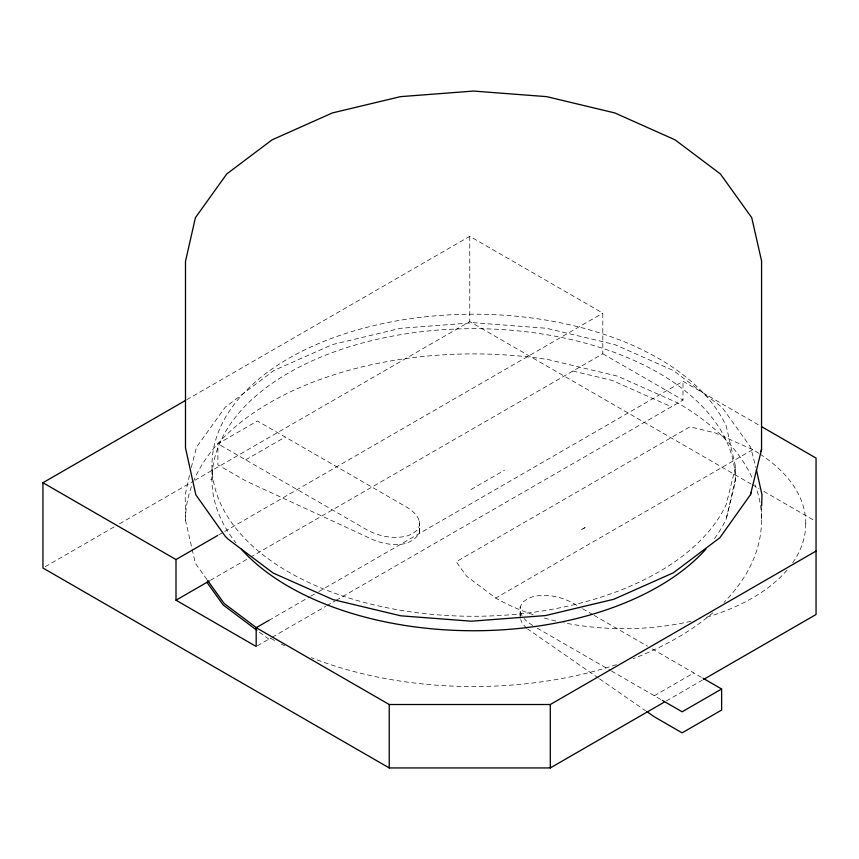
<?xml version="1.0" encoding="UTF-8"?>
<svg xmlns="http://www.w3.org/2000/svg" width="859" height="859" viewBox="0 0 859 859"><rect width="100%" height="100%" fill="white"/><g stroke="black" fill="none" stroke-linecap="round" stroke-linejoin="round"><path stroke-width="0.64" stroke-dasharray="4.29 3.22" d="M189.474 475.403L185.19 494.709L185.49 520.232L195.315 563.279L207.653 580.48M191.267 467.575L196.528 447.185L225.187 407.252L273.817 370.519L332.326 344.599L400.466 328.299L473.577 322.716L546.7 328.299L614.84 344.599L673.349 370.519L721.979 407.252L750.637 447.185L755.856 467.403M714.484 538.582A261.598 151.034 0 0 0 726.274 518.804L735.186 479.709A261.598 151.034 0 0 0 417.592 332.175A261.598 151.034 0 0 0 235.946 542.867M735.54 466.813L726.274 504.33A261.598 151.034 0 0 1 323.532 588.952A261.598 151.034 0 0 1 323.532 341.517A261.598 151.034 0 0 1 726.274 426.15L735.54 466.813L735.54 481.287L726.274 518.804M419.332 521.145L419.353 532.902C409.206 550.64 382.47 544.95 367.351 537.09L245.717 480.9L217.907 464.837L217.907 443.792L257.41 420.985L406.855 507.261C413.308 511.223 420.609 517.472 419.353 525.88L417.163 530.121A31.933 18.436 0 0 1 406.941 536.027C393.594 539.173 379.324 536.521 367.351 530.067L217.907 443.792M520.178 613.917L520.189 618.652L520.178 606.905L522.358 602.664A31.966 18.458 0 0 1 532.591 596.758C548.203 593 564.717 597.456 577.967 606.057M186.768 399.703L469.766 236.322L602.814 313.138L602.814 353.768L252.256 556.17M45.269 566.672L114.859 526.492M119.498 523.818L193.726 480.965M194.886 480.288L469.766 321.588L750.981 483.95M245.717 459.844L285.22 437.038M218.916 534.781L223.555 532.097M224.714 531.431L602.814 313.138M210.434 580.308L247.607 558.855M471.054 489.512L504.48 470.217M268.942 620.338L309.541 596.898M310.7 596.232L317.658 592.216M318.818 591.54L683.002 381.278L760.516 426.032M257.335 645.818L271.143 637.85M272.303 637.174L325.668 606.368M326.828 605.702L334.956 601.01M336.116 600.334L683.002 400.069L683.002 381.278M752.785 449.633L714.946 432.818L689.895 426.826L456.215 561.743L466.587 576.196L495.729 598.047L752.785 449.633A181.088 104.551 0 0 1 758.787 453.284M654.311 695.747L693.814 672.93M666.348 700.933L702.318 680.167M210.659 479.773L211.98 479.709L211.98 465.234M572.899 371.045L612.123 380.419L671.394 406.769M268.824 639.182L257.915 631.097M602.814 353.768L683.002 400.069M752.14 484.616L759.109 488.642M763.758 491.327L814.89 520.844M582.595 608.73L593.021 614.743M594.181 615.42L647.471 646.183M652.11 648.856L701.921 677.622M537.304 628.187L610.287 670.331M611.447 670.997L661.258 699.752M598.422 678.084L527.662 628.992M599.518 678.835L645.538 710.726M532.677 625.513L526.664 621.272L524.108 618.426M526.664 628.283L522.401 623.548L520.64 619.629M521.961 615.549L520.189 611.629L520.178 606.905M805.849 523.722L805.785 523.464A181.088 104.551 0 0 0 759.957 454.035M735.186 479.709L735.54 481.287M419.332 528.167L419.353 532.902M761.665 507.368L761.579 519.824A286.938 165.658 0 0 0 755.029 484.755M469.766 236.322L469.766 321.588M805.742 523.722A181.732 104.927 0 0 1 792.685 562.806M787.016 570.151A181.732 104.927 0 0 1 703.854 618.008M690.99 621.293A181.732 104.927 0 0 1 563.654 622.732M555.762 621.003A181.732 104.927 0 0 1 541.696 617.299M533.128 614.625A181.732 104.927 0 0 1 495.697 598.068M761.504 520.232A287.969 166.259 0 0 1 723.987 602.352M712.841 612.778A287.969 166.259 0 0 1 633.212 658.649M616.408 664.641A287.969 166.259 0 0 1 311.473 657.726M284.716 645.818A287.969 166.259 0 0 1 281.28 644.067M274.569 640.481A287.969 166.259 0 0 1 270.231 638.033M751.85 477.185A286.938 165.658 0 0 0 677.579 402.85L617.621 376.188L548.139 359.567A288.087 166.324 0 0 0 194.177 479.709M185.49 520.232A288.087 166.324 0 0 1 192.094 484.83M585.043 527.609L580.748 530.089L585.043 527.609"/><path stroke-width="1.29" d="M761.546 449.45L761.579 260.964L751.732 217.671L720.39 173.947L675.099 139.867L614.84 112.948L546.7 96.648L473.577 91.065L400.466 96.648L332.326 112.948L272.056 139.867L226.765 173.947L195.422 217.671L185.49 261.361L185.49 447.872L195.82 494.784L225.369 536.478L228.14 539.173L273.183 573.06L332.981 599.593L400.799 615.817L471.376 621.197L545.54 615.559L613.841 599.26L673.456 572.76L719.896 537.702L750.487 494.655L761.546 449.45L761.063 451.458M750.487 494.655L750.949 492.765M664.028 702.275L550.297 767.935L389.234 767.935L42.95 568.014L42.95 482.737L185.608 400.38M42.95 482.737L175.998 559.553L217.757 535.447M175.998 559.553L175.998 600.194L209.263 580.985M175.998 600.194L256.186 646.483L256.186 627.704L268.942 620.338M256.186 627.704L389.234 704.52L550.297 704.52L816.05 551.081M703.478 679.49L816.05 614.507L816.05 458.094L761.675 426.708M646.634 711.477L654.311 716.793L682.121 732.856L721.624 710.049L721.624 688.993L682.121 711.8L662.418 700.429M703.081 678.288L721.624 688.993M257.099 628.23L224.092 603.394L207.653 580.48M256.862 630.302L223.19 604.972L206.944 582.327M756.446 469.991L761.976 494.709L761.665 506.08M550.297 704.52L550.297 767.935M389.234 704.52L389.234 767.935M705.905 549.137A261.598 151.034 0 0 1 473.577 630.742A261.598 151.034 0 0 1 241.261 549.137"/></g></svg>
